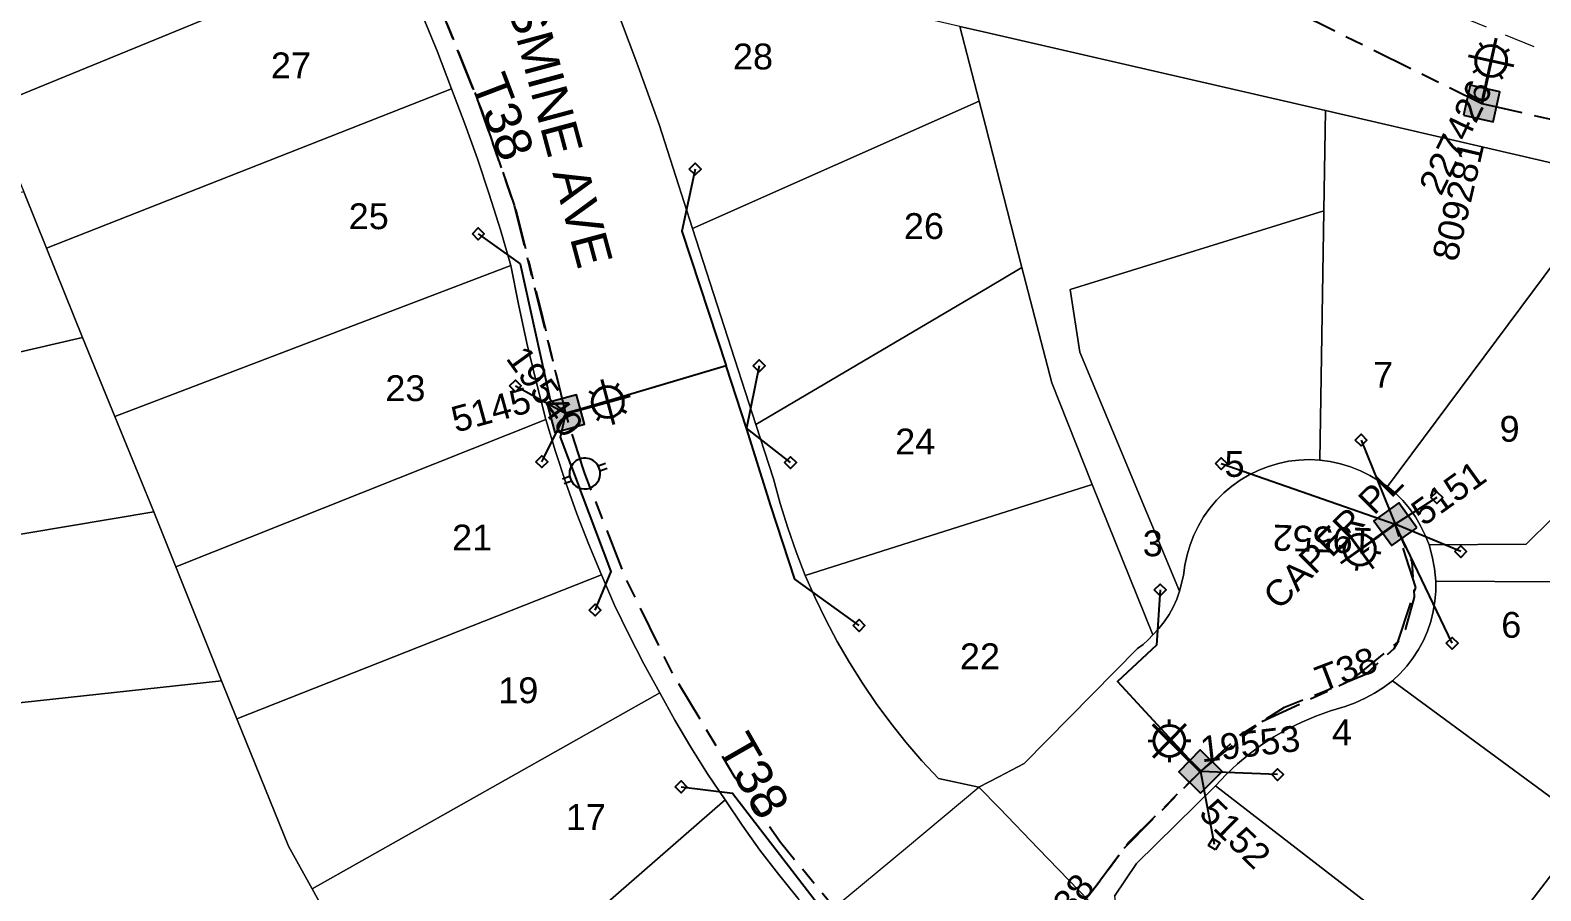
# Model space of a CAD drawing. Header units: metres. Extents: x 301341 to 310479, y 6262403 to 6265281.
# Drawn here: x 303161.2 to 303307.4, y 6264633.7 to 6264717 of the extents above; entities that cross this region are included whole.
import ezdxf
from ezdxf.enums import TextEntityAlignment as Align

# ---------------------------------------------------------------- set-up
doc = ezdxf.new("R2010")
doc.units = ezdxf.units.M
doc.linetypes.add('Cable Exist UG', pattern=[8.2, 4, -1.2, 1.8, -1.2])
doc.linetypes.add('Dash', pattern=[5, 3, -2])
doc.layers.get('0').update_dxf_attribs({"color": 6})
for name, color, linetype in [('_User Miscellaneous11', 7, 'Continuous'), ('_User Miscellaneous8', 7, 'Continuous'), ('_User Miscellaneous9', 7, 'Continuous'), ('_User_SL_Exist', 7, 'Continuous'), ('Equip_LV_EXT', 7, 'Continuous'), ('Equip_SP_SL_EXT', 7, 'Continuous'), ('Mains_LV_EXT', 7, 'Continuous'), ('Mains_SL_EXT', 7, 'Continuous'), ('Services_SP_EXT', 7, 'Continuous'), ('SupportsUG_SP_LV_SL_EXT', 7, 'Continuous')]:
    doc.layers.add(name, color=color, linetype=linetype)
for name, color, linetype, lineweight in [('Cadastre Easements_SP_EXT', 9, 'Continuous', 5), ('Cadastre Land Parcels_SP_EXT', 9, 'Continuous', 5), ('Cadastre Road Names_SP_HV_LV_SL_EXT', 9, 'Continuous', 5), ('Cadastre Roads_SP_EXT', 9, 'Continuous', 5)]:
    doc.layers.add(name, color=color, linetype=linetype, lineweight=lineweight)
doc.styles.add('COLUMN_LABEL', font='arial.ttf')
doc.styles.add('iecARIAL', font='arial.ttf', dxfattribs={"height": 2})
doc.styles.add('POLE_LABEL', font='arial.ttf')
doc.styles.get("Standard").update_dxf_attribs({"font": 'arial.ttf'})

# ---------------------------------------------------------------- blocks, each defined once
blk = doc.blocks.new('COLUMN_EXT')
blk.add_hatch(color=256).paths.add_polyline_path([(-1.49, 1.48), (-1.49, -1.49), (1.48, -1.49), (1.48, 1.48)])
blk.add_lwpolyline([(-1.49, -1.49), (1.48, -1.49), (1.48, 1.48), (-1.49, 1.48)], close=True)
for tag, height, style, flags, p in [('ASSET_NUM', 2.5, 'COLUMN_LABEL', 8, (2, 2)), ('STRUCTURE_PLANT_NUMBER', 0.2, 'POLE_LABEL', 9, (1.81, 0.03)), ('STREET_CODE', 0.2, 'COLUMN_LABEL', 9, (1.81, -0.2))]:
    blk.add_attdef(tag, text='', height=height, dxfattribs=dict(style=style, flags=flags)).set_placement(p, align=Align.MIDDLE_LEFT)
at = {"flags": 9}
for tag, p in [('COLUMN_TYPE', (1.81, -0.4)), ('OWNED_BY', (1.81, -0.6)), ('STATE', (1.81, -0.8)), ('USAGE', (1.81, -1)), ('LEGEND', (1.81, -1.2)), ('LOCATION', (1.81, -1.4)), ('STREETNAME', (1.81, -1.6)), ('SUBURB', (1.81, -1.8)), ('NOTES', (1.81, -2))]:
    blk.add_attdef(tag, text='', height=0.2, dxfattribs=at).set_placement(p, align=Align.MIDDLE_LEFT)
at = {"flags": 1}
blk.add_attdef('Z', (1.81, -2.35), '', height=0.2, dxfattribs=at)
blk = doc.blocks.new('SL_LANTERN_EXT')
at = {"lineweight": 40}
for p, q in [((0, 1.97), (0, 6.47)), ((-1.46, 5.68), (-1.06, 5.28)), ((1.46, 5.68), (1.06, 5.28)), ((-2.25, 4.22), (2.25, 4.22)), ((-1.46, 2.76), (-1.06, 3.16)), ((1.46, 2.76), (1.06, 3.16)), ((0, 0), (0, 2.72))]:
    blk.add_line(p, q, dxfattribs=at)
blk.add_circle((0, 4.22), 1.5, dxfattribs=at)
at = {"style": 'iecARIAL', "flags": 8}
blk.add_attdef('ASSET_NUM', (1.5, 1.5), '', height=2.5, dxfattribs=at)
for tag, p, height, flags in [('OPERATING_VOLTAGE', (0.98, -1.65), 0.2, 9), ('CONSTRUCTED_VOLTAGE', (0.98, -0.65), 0.2, 9), ('CONTROL_TYPE', (0.98, -0.85), 0.2, 9), ('LANTERN_PURPOSE', (0.98, -1.05), 0.2, 9), ('LANTERN_TYPE', (0.98, -1.25), 0.2, 9), ('NO_PHASES', (0.98, -1.45), 0.2, 9), ('LNUMBER', (2.18, -3.25), 2.5, 8), ('ORIENTATION', (0.98, -1.85), 0.2, 9), ('OWNED_BY', (0.98, -2.05), 0.2, 9), ('STATE', (0.98, -2.25), 0.2, 9), ('USAGE', (0.98, -2.45), 0.2, 9), ('CEXIST', (0.98, -2.65), 0.2, 9), ('CNEW', (0.98, -2.85), 0.2, 9), ('CNUMBER', (0.98, -3.05), 0.2, 9), ('CREMOVE', (0.98, -3.25), 0.2, 9), ('CREPLACE', (0.98, -3.45), 0.2, 9), ('LKINGHEIGHT', (0.98, -3.65), 0.2, 9), ('LBRACKET', (0.98, -3.85), 0.2, 9), ('LBRACKETVOCAB', (0.98, -4.05), 0.2, 9), ('LCATEGORY', (0.98, -4.25), 0.2, 9), ('LCHARGE1', (0.98, -4.45), 0.2, 9), ('LCHARGE1PERCENT', (0.98, -4.65), 0.2, 9), ('LCHARGE2', (0.98, -4.85), 0.2, 9), ('LCHARGE2PERCENT', (0.98, -5.05), 0.2, 9), ('LCHARGE3', (0.98, -5.25), 0.2, 9), ('LCHARGE3PERCENT', (0.98, -5.45), 0.2, 9), ('LEXIST', (0.98, -5.65), 0.2, 9), ('LLAMP', (0.98, -5.85), 0.2, 9), ('LLAMPVOCAB', (0.98, -6.05), 0.2, 9), ('LMAST', (0.98, -6.25), 0.2, 9), ('LMASTVOCAB', (0.98, -6.45), 0.2, 9), ('LNEW', (0.98, -6.65), 0.2, 9), ('LANTNUMBER', (0.98, -6.85), 0.2, 9), ('LOUTREACH', (0.98, -7.25), 0.2, 9), ('LOUTREACHVOCAB', (0.98, -7.45), 0.2, 9), ('LRATECODE', (0.98, -7.65), 0.2, 9), ('LREMOVE', (0.98, -7.85), 0.2, 9), ('LREPLACE', (0.98, -8.05), 0.2, 9), ('LTYPE', (0.98, -8.25), 0.2, 9), ('LTYPEVOCAB', (0.98, -8.45), 0.2, 9), ('LEGEND', (0.98, -8.65), 0.2, 9), ('LOCATION', (0.98, -8.85), 0.2, 9), ('STREETNAME', (0.98, -9.25), 0.2, 9), ('SUBURB', (0.98, -9.45), 0.2, 1), ('NOTES', (0.98, -9.05), 0.2, 9)]:
    blk.add_attdef(tag, p, '', height=height, dxfattribs=dict(flags=flags))
blk = doc.blocks.new('CCP_EXT')
at = {"flags": 9}
for tag, p in [('LEGEND', (0, -1.4)), ('STATE', (0, -1.8)), ('LIFE_SUPPORT', (0, -1.6)), ('NOTES', (0, -2))]:
    blk.add_attdef(tag, text='', height=0.2, dxfattribs=at).set_placement(p, align=Align.MIDDLE_LEFT)
blk.add_wipeout([(0, 0.57), (0.57, 0), (0, -0.57), (-0.57, 0)])
blk.add_lwpolyline([(-0.57, 0), (0, 0.57), (0.57, 0), (0, -0.57), (-0.57, 0)])
at = {"flags": 1}
blk.add_attdef('Z', (0, 0), '', height=0.2, dxfattribs=at)
at = {"flags": 9}
for tag, p in [('CCP_TYPE', (0, 0)), ('CONSTRUCTED_VOLTAGE', (0, -0.2)), ('OPERATING_VOLTAGE', (0, -0.6)), ('ORIENTATION', (0, -0.8)), ('OWNED_BY', (0, -1)), ('NO_PHASES', (0, -0.4)), ('USAGE', (0, -1.2))]:
    blk.add_attdef(tag, text='', height=0.2, dxfattribs=at).set_placement(p, align=Align.MIDDLE_LEFT)
blk = doc.blocks.new('LV_UG_LINKS_OPEN_EXT')
for p, q in [((-0.25, 1.47), (-0.25, 2.22)), ((0.25, 1.47), (0.25, 2.22)), ((-0.25, -1.47), (-0.25, -2.22)), ((0.25, -1.47), (0.25, -2.22))]:
    blk.add_line(p, q)
at = {"flags": 9}
for tag, p in [('ACTUAL_STATUS', (0, 0)), ('CONSTRUCTED_VOLTAGE', (0, -0.2)), ('OPERATING_VOLTAGE', (0, -0.6)), ('ORIENTATION', (0, -0.8)), ('STATE', (0, -1)), ('SWITCH_TYPE', (0, -1.2)), ('NO_PHASES', (0, -0.4)), ('USAGE', (0, -1.4)), ('NOTES', (0, -1.6))]:
    blk.add_attdef(tag, text='', height=0.2, dxfattribs=at).set_placement(p, align=Align.MIDDLE_LEFT)
at = {"flags": 1}
blk.add_attdef('Z', (0, 0), '', height=0.2, dxfattribs=at)
blk.add_wipeout([(-0.25, 1.47), (-0.43, 1.43), (-0.61, 1.36), (-0.77, 1.28), (-0.93, 1.17), (-1.07, 1.05), (-1.19, 0.9), (-1.29, 0.75), (-1.38, 0.58), (-1.44, 0.4), (-1.48, 0.22), (-1.49, 0.03), (-1.49, -0.16), (-1.45, -0.34), (-1.4, -0.52), (-1.32, -0.69), (-1.23, -0.85), (-1.11, -1), (-0.98, -1.13), (-0.83, -1.24), (-0.66, -1.34), (-0.49, -1.41), (-0.31, -1.46), (-0.13, -1.49), (0.06, -1.49), (0.25, -1.47), (0.43, -1.43), (0.61, -1.36), (0.77, -1.28), (0.93, -1.17), (1.07, -1.05), (1.19, -0.9), (1.29, -0.75), (1.38, -0.58), (1.44, -0.4), (1.48, -0.22), (1.49, -0.03), (1.49, 0.16), (1.45, 0.34), (1.4, 0.52), (1.32, 0.69), (1.23, 0.85), (1.11, 1), (0.98, 1.13), (0.83, 1.24), (0.66, 1.34), (0.49, 1.41), (0.31, 1.46), (0.13, 1.49), (-0.06, 1.49)])
blk.add_lwpolyline([(0, -1.49, 1), (0, 1.49, 1)], format="xyb", close=True)

msp = doc.modelspace()

# ---------------------------------------------------------------- linework, layer by layer
at = {"layer": 'Cadastre Land Parcels_SP_EXT', "linetype": 'Continuous'}
for points in [[(303196.03, 6264725.41), (303192.9, 6264731.66), (303189.69, 6264737.88), (303151.77, 6264722.78), (303154.7, 6264715.64), (303157.23, 6264709.49), (303196.03, 6264725.41)], [(303202.01, 6264711.32), (303200.64, 6264714.88), (303199.18, 6264718.42), (303197.65, 6264721.93), (303196.03, 6264725.41), (303157.23, 6264709.49), (303160.58, 6264701.34), (303162.8, 6264695.89), (303202.01, 6264711.32)], [(303251.21, 6264717.35), (303215.36, 6264725.63), (303217.7, 6264719.74), (303219.95, 6264713.82), (303222.11, 6264707.86), (303225.32, 6264697.81), (303253.07, 6264710.11), (303251.21, 6264717.35)], [(303253.49, 6264716.83), (303251.21, 6264717.35), (303253.07, 6264710.11), (303253.68, 6264707.76), (303257.22, 6264694.03), (303260.13, 6264682.87), (303264.03, 6264673.03), (303269.89, 6264658.46), (303270.46, 6264659.08), (303270.99, 6264659.73), (303271.46, 6264660.43), (303271.87, 6264661.16), (303272.22, 6264661.93), (303272.48, 6264662.71), (303262.81, 6264685.82), (303261.89, 6264691.9), (303286.45, 6264699.52), (303286.61, 6264709.21), (303253.49, 6264716.83)], [(303207.73, 6264694.21), (303206.73, 6264697.68), (303205.65, 6264701.12), (303204.5, 6264704.54), (303203.29, 6264707.93), (303202.01, 6264711.32), (303162.8, 6264695.89), (303166.28, 6264687.26), (303169.4, 6264679.6), (303207.73, 6264694.21)], [(303254, 6264692.13), (303257.22, 6264694.03), (303253.68, 6264707.76), (303253.07, 6264710.11), (303225.32, 6264697.81), (303231.46, 6264678.83), (303254, 6264692.13)], [(303314.83, 6264702.66), (303286.61, 6264709.21), (303286.45, 6264699.52), (303286.06, 6264675.39), (303287.06, 6264675.24), (303288.06, 6264675.01), (303289.03, 6264674.72), (303289.98, 6264674.35), (303290.89, 6264673.9), (303291.77, 6264673.39), (303292.6, 6264672.82), (303314.83, 6264702.66)], [(303334.07, 6264694.91), (303327.7, 6264699.7), (303314.83, 6264702.66), (303292.6, 6264672.82), (303293.37, 6264672.17), (303294.08, 6264671.46), (303294.73, 6264670.7), (303295.31, 6264669.88), (303295.82, 6264669.02), (303296.26, 6264668.12), (303296.63, 6264667.18), (303306.05, 6264667.24), (303334.07, 6264694.91)], [(303162.8, 6264695.89), (303160.58, 6264701.34), (303123.23, 6264692.68), (303125.86, 6264681.82), (303126.4, 6264680), (303126.84, 6264678.12), (303166.28, 6264687.26), (303162.8, 6264695.89)], [(303286.06, 6264675.39), (303286.45, 6264699.52), (303261.89, 6264691.9), (303262.81, 6264685.82), (303272.48, 6264662.71), (303272.87, 6264664.23), (303272.99, 6264665.23), (303273.2, 6264666.22), (303273.49, 6264667.19), (303273.85, 6264668.13), (303274.3, 6264669.03), (303274.81, 6264669.9), (303275.4, 6264670.73), (303276.05, 6264671.5), (303276.77, 6264672.21), (303277.54, 6264672.86), (303278.36, 6264673.45), (303279.23, 6264673.96), (303280.14, 6264674.41), (303281.08, 6264674.77), (303282.05, 6264675.06), (303283.04, 6264675.27), (303284.04, 6264675.39), (303285.05, 6264675.43), (303286.06, 6264675.39)], [(303332.92, 6264667.31), (303346.78, 6264685.28), (303334.07, 6264694.91), (303306.05, 6264667.24), (303296.63, 6264667.18), (303296.93, 6264666.04), (303297.16, 6264664.88), (303297.29, 6264663.68), (303308.69, 6264663.59), (303316.83, 6264667.14), (303332.92, 6264667.31)], [(303211.14, 6264679.31), (303210.18, 6264682.99), (303209.29, 6264686.71), (303208.48, 6264690.46), (303207.73, 6264694.21), (303169.4, 6264679.6), (303173.18, 6264670.39), (303175.31, 6264665.04), (303211.14, 6264679.31)], [(303254.45, 6264670), (303264.03, 6264673.03), (303260.13, 6264682.87), (303257.22, 6264694.03), (303254, 6264692.13), (303231.46, 6264678.83), (303233.18, 6264673.56), (303233.82, 6264671.18), (303234.55, 6264668.83), (303235.36, 6264666.51), (303236.24, 6264664.23), (303254.45, 6264670)], [(303173.18, 6264670.39), (303169.4, 6264679.6), (303166.28, 6264687.26), (303126.84, 6264678.12), (303127.24, 6264675.97), (303127.56, 6264673.78), (303127.79, 6264671.58), (303127.94, 6264669.38), (303127.99, 6264667.17), (303127.95, 6264664.96), (303127.81, 6264662.77), (303173.18, 6264670.39)], [(303216.53, 6264664.28), (303215.29, 6264667.22), (303214.14, 6264670.19), (303213.06, 6264673.19), (303212.06, 6264676.22), (303211.14, 6264679.31), (303175.31, 6264665.04), (303179.73, 6264654.02), (303181.2, 6264650.33), (303216.53, 6264664.28)], [(303269.89, 6264658.46), (303264.03, 6264673.03), (303254.45, 6264670), (303236.24, 6264664.23), (303237.21, 6264662.05), (303238.23, 6264659.92), (303239.34, 6264657.83), (303240.52, 6264655.79), (303241.78, 6264653.79), (303243.11, 6264651.83), (303244.52, 6264649.93), (303245.99, 6264648.09), (303247.53, 6264646.29), (303249.14, 6264644.56), (303253.06, 6264643.74), (303254.97, 6264644.74), (303257.42, 6264646.02), (303268.4, 6264657.14), (303268.94, 6264657.53), (303269.43, 6264657.98), (303269.89, 6264658.46)], [(303152.99, 6264651.11), (303179.73, 6264654.02), (303175.31, 6264665.04), (303173.18, 6264670.39), (303127.81, 6264662.77), (303127.63, 6264660.84), (303127.36, 6264658.93), (303127.01, 6264657.04), (303126.58, 6264655.16), (303126.08, 6264653.3), (303125.5, 6264651.47), (303124.84, 6264649.66), (303124.09, 6264647.87), (303152.99, 6264651.11)], [(303332.92, 6264667.31), (303316.83, 6264667.14), (303308.69, 6264663.59), (303297.29, 6264663.68), (303297.28, 6264662.71), (303297.2, 6264661.72), (303297.04, 6264660.74), (303296.8, 6264659.78), (303296.48, 6264658.84), (303296.08, 6264657.93), (303295.61, 6264657.05), (303295.07, 6264656.22), (303294.47, 6264655.43), (303293.8, 6264654.69), (303293.08, 6264654.03), (303312.12, 6264640.02), (303314.37, 6264642.98), (303330.1, 6264663.57), (303332.92, 6264667.31)], [(303222.15, 6264652.87), (303220.61, 6264655.66), (303219.16, 6264658.49), (303217.79, 6264661.36), (303216.53, 6264664.28), (303181.2, 6264650.33), (303186.23, 6264638.03), (303188.51, 6264633.88), (303222.15, 6264652.87)], [(303181.2, 6264650.33), (303179.73, 6264654.02), (303152.99, 6264651.11), (303161.09, 6264629.93), (303144.2, 6264607.77), (303147.84, 6264605.03), (303164.99, 6264627.2), (303181.36, 6264615.22), (303191.52, 6264628.43), (303188.51, 6264633.88), (303186.23, 6264638.03), (303181.2, 6264650.33)], [(303312.12, 6264640.02), (303293.08, 6264654.03), (303292.23, 6264653.39), (303291.36, 6264652.83), (303290.44, 6264652.33), (303289.49, 6264651.9), (303288.52, 6264651.53), (303287.09, 6264651.11), (303285.68, 6264650.61), (303284.31, 6264650.03), (303282.97, 6264649.37), (303281.67, 6264648.64), (303280.42, 6264647.82), (303279.22, 6264646.94), (303278.08, 6264645.98), (303276.99, 6264644.96), (303275.95, 6264643.87), (303300.51, 6264624.9), (303312.12, 6264640.02)], [(303228.48, 6264642.51), (303226.78, 6264645.03), (303225.17, 6264647.61), (303223.62, 6264650.22), (303222.15, 6264652.87), (303188.51, 6264633.88), (303191.52, 6264628.43), (303198.25, 6264616.16), (303228.48, 6264642.51)], [(303300.51, 6264624.9), (303275.95, 6264643.87), (303268.31, 6264636.33), (303266.17, 6264633.19), (303266.64, 6264629.69), (303268.7, 6264626.53), (303289.41, 6264610.34), (303300.51, 6264624.9)], [(303237.44, 6264630.73), (303235.53, 6264633), (303233.66, 6264635.3), (303231.86, 6264637.65), (303230.12, 6264640.05), (303228.48, 6264642.51), (303198.25, 6264616.16), (303199.28, 6264614.29), (303201.16, 6264610.82), (303210.5, 6264603.8), (303213.12, 6264601.82), (303237.44, 6264630.73)], [(303337.36, 6264613.66), (303314.37, 6264642.98), (303312.12, 6264640.02), (303300.51, 6264624.9), (303327.63, 6264604.36), (303332.76, 6264608.77), (303333.8, 6264609.64), (303334.78, 6264610.56), (303335.7, 6264611.54), (303336.57, 6264612.58), (303337.36, 6264613.66)]]:
    msp.add_lwpolyline(points, close=True, dxfattribs=at)
msp.add_lwpolyline([(303251.21, 6264717.35), (303253.49, 6264716.83), (303286.61, 6264709.21), (303314.83, 6264702.66), (303327.7, 6264699.7), (303334.07, 6264694.91), (303346.78, 6264685.28), (303361.25, 6264674.35), (303371.86, 6264666.35), (303375.41, 6264663.92), (303387.6, 6264654.86)], dxfattribs=at)
at = {"layer": 'Mains_SL_EXT', "linetype": 'Cable Exist UG'}
for points in [[(303254.52, 6264733.22), (303301.73, 6264709.89)], [(303301.73, 6264709.89), (303329.86, 6264703.5), (303371.49, 6264671.75)]]:
    msp.add_lwpolyline(points, dxfattribs=at)

# ---------------------------------------------------------------- block references
at = {"layer": 'Equip_SP_SL_EXT'}
ref = msp.add_blockref('SL_LANTERN_EXT', (303301.73, 6264709.89), dxfattribs=dict(at, rotation=347.4581262717923))
ref.add_attrib('ASSET_NUM', '227426', dxfattribs={"layer": '_User Miscellaneous9', "height": 2.5, "rotation": 64.3365, "style": 'iecARIAL'}).set_placement((303303.52, 6264711.03), align=Align.BOTTOM_RIGHT)
ref = msp.add_blockref('SL_LANTERN_EXT', (303213.06, 6264679.88), dxfattribs=dict(at, rotation=285.3416621729736))
ref.add_attrib('ASSET_NUM', '19540', dxfattribs={"layer": '_User Miscellaneous9', "height": 2.5, "rotation": 305.9426, "style": 'iecARIAL'}).set_placement((303214.91, 6264678.83), align=Align.TOP_RIGHT)
ref = msp.add_blockref('SL_LANTERN_EXT', (303293.36, 6264669.18), dxfattribs=dict(at, rotation=125.6447100626568))
ref.add_attrib('ASSET_NUM', '19552', dxfattribs={"layer": '_User Miscellaneous9', "height": 2.5, "rotation": 177.8717, "style": 'iecARIAL'}).set_placement((303291.27, 6264669.53), align=Align.BOTTOM_LEFT)
ref = msp.add_blockref('SL_LANTERN_EXT', (303274.5, 6264645.25), dxfattribs=dict(at, rotation=45.41327143947083))
ref.add_attrib('ASSET_NUM', '19553', dxfattribs={"layer": '_User Miscellaneous9', "height": 2.5, "rotation": 6.6132, "style": 'iecARIAL'}).set_placement((303274.48, 6264647.38), align=Align.MIDDLE_LEFT)
at = {"layer": 'SupportsUG_SP_LV_SL_EXT'}
ref = msp.add_blockref('COLUMN_EXT', (303301.73, 6264709.89), dxfattribs=dict(at, rotation=347.4581262736157))
ref.add_attrib('ASSET_NUM', '809281', dxfattribs={"layer": '0', "height": 2.5, "rotation": 76.8783, "style": 'COLUMN_LABEL'}).set_placement((303300.77, 6264706.12), align=Align.MIDDLE_RIGHT)
ref = msp.add_blockref('COLUMN_EXT', (303213.06, 6264679.88), dxfattribs=dict(at, rotation=285.341662151432))
ref.add_attrib('ASSET_NUM', '5145', dxfattribs={"layer": '0', "height": 2.5, "rotation": 15.3779, "style": 'COLUMN_LABEL'}).set_placement((303210.09, 6264679.36), align=Align.BOTTOM_RIGHT)
ref = msp.add_blockref('COLUMN_EXT', (303293.36, 6264669.18), dxfattribs=dict(at, rotation=125.6447100799111))
ref.add_attrib('ASSET_NUM', '5151', dxfattribs={"layer": '0', "height": 2.5, "rotation": 35.7533, "style": 'COLUMN_LABEL'}).set_placement((303295.36, 6264669.93), align=Align.MIDDLE_LEFT)
ref = msp.add_blockref('COLUMN_EXT', (303274.5, 6264645.25), dxfattribs=dict(at, rotation=45.41327146184141))
ref.add_attrib('ASSET_NUM', '5152', dxfattribs={"layer": '0', "height": 2.5, "rotation": 315.3766, "style": 'COLUMN_LABEL'}).set_placement((303275.99, 6264642.85), align=Align.TOP_LEFT)

# ---------------------------------------------------------------- texts
at = {"layer": '_User Miscellaneous8'}
for height, rotation, p in [(3.5, 290.7962, (303203.85, 6264711.93)), (2.5, 20.9174, (303286.24, 6264652.91)), (3.5, 299.7656, (303227.66, 6264647.65)), (2.5, 50.09, (303260.55, 6264629.4))]:
    msp.add_text('T38', height=height, rotation=rotation, dxfattribs=at).set_placement(p)
at = {"layer": 'Cadastre Land Parcels_SP_EXT'}
for s, p in [('28', (303229.24, 6264713.19)), ('27', (303184.51, 6264712.33)), ('25', (303192.04, 6264697.73)), ('26', (303245.79, 6264696.78)), ('7', (303291.21, 6264682.38)), ('23', (303195.59, 6264681.09)), ('9', (303303.46, 6264677.16)), ('24', (303244.95, 6264675.93)), ('5', (303276.83, 6264673.76)), ('21', (303202.05, 6264666.64)), ('3', (303268.91, 6264666.08)), ('6', (303303.62, 6264658.19)), ('22', (303251.21, 6264655.15)), ('19', (303206.52, 6264651.86)), ('4', (303287.23, 6264647.79)), ('17', (303213.06, 6264639.59))]:
    msp.add_text(s, height=2.5, dxfattribs=at).set_placement(p)
at = {"layer": 'Cadastre Road Names_SP_HV_LV_SL_EXT'}
msp.add_text('JASMINE AVE', height=3.5, rotation=285.0148, dxfattribs=at).set_placement((303205.91, 6264724.96))
at = {"layer": 'Cadastre Roads_SP_EXT'}
msp.add_text('CAPER PL', height=2.5, rotation=44.971, dxfattribs=at).set_placement((303282.11, 6264660.77))

# ---------------------------------------------------------------- next in the draw order: block references
at = {"layer": 'Services_SP_EXT'}
for p in [(303225.59, 6264703.55), (303204.59, 6264697.28), (303231.78, 6264684.51), (303208.18, 6264682.56), (303290.05, 6264677.32), (303210.74, 6264675.23), (303234.81, 6264675.14), (303276.52, 6264675.04), (303297.39, 6264671.75), (303299.7, 6264666.53), (303270.6, 6264662.82), (303215.89, 6264660.87), (303241.45, 6264659.38), (303298.87, 6264657.66), (303281.97, 6264644.95), (303224.22, 6264643.77)]:
    msp.add_blockref('CCP_EXT', p, dxfattribs=at)
at = {"layer": 'Services_SP_EXT', "rotation": 102.9380563514473}
msp.add_blockref('CCP_EXT', (303275.83, 6264638.21), dxfattribs=at)

# ---------------------------------------------------------------- next in the draw order: linework, layer by layer
at = {"layer": '_User Miscellaneous11', "linetype": 'Cable Exist UG'}
msp.add_lwpolyline([(303212.95, 6264755.78), (303254.52, 6264733.22), (303301.73, 6264709.89), (303329.86, 6264703.5), (303371.49, 6264671.75), (303395.81, 6264652.29)], dxfattribs=at)
at = {"layer": '_User_SL_Exist', "linetype": 'Cable Exist UG'}
for points in [[(303191.47, 6264738.81), (303199.55, 6264722.53), (303204.24, 6264710.97), (303208.07, 6264700.04), (303213.06, 6264679.88)], [(303274.5, 6264645.25), (303280.45, 6264650.09), (303289.19, 6264654.14), (303293.62, 6264657.77), (303295.35, 6264663.05), (303293.36, 6264669.18)]]:
    msp.add_lwpolyline(points, dxfattribs=at)
at = {"layer": 'Cadastre Easements_SP_EXT', "linetype": 'Dash'}
msp.add_lwpolyline([(303391.27, 6264690.39), (303254.18, 6264745.69), (303254.12, 6264745.72), (303254.09, 6264745.73), (303252.86, 6264747.3), (303229.66, 6264776.17), (303227.88, 6264778.39), (303188.4, 6264827.54), (303064.33, 6264980.69), (303017.04, 6265038.37), (302990.78, 6265062.36), (302989, 6265057.34), (302989, 6265057.34), (303013.78, 6265035.32), (303011.2, 6265031.27), (303061.11, 6264970.33), (303061.14, 6264970.29), (303220.82, 6264773.32), (303222.72, 6264771.02), (303248.49, 6264739.15), (303253.07, 6264737.29), (303393.97, 6264679.92)], dxfattribs=at)
at = {"layer": 'Cadastre Roads_SP_EXT', "linetype": 'Continuous'}
for points in [[(303237.44, 6264630.73), (303246.13, 6264637.97), (303253.06, 6264643.74), (303249.14, 6264644.56), (303247.53, 6264646.29), (303245.99, 6264648.09), (303244.52, 6264649.93), (303243.11, 6264651.83), (303241.78, 6264653.79), (303240.52, 6264655.79), (303239.34, 6264657.83), (303238.23, 6264659.92), (303237.21, 6264662.05), (303236.24, 6264664.23), (303235.36, 6264666.51), (303234.55, 6264668.83), (303233.82, 6264671.18), (303233.18, 6264673.56), (303231.46, 6264678.83), (303225.32, 6264697.81), (303222.11, 6264707.86), (303219.95, 6264713.82), (303217.7, 6264719.74)], [(303199.18, 6264718.42), (303200.64, 6264714.88), (303202.01, 6264711.32), (303203.29, 6264707.93), (303204.5, 6264704.54), (303205.65, 6264701.12), (303206.73, 6264697.68), (303207.73, 6264694.21), (303208.48, 6264690.46), (303209.29, 6264686.71), (303210.18, 6264682.99), (303211.14, 6264679.31), (303212.06, 6264676.22), (303213.06, 6264673.19), (303214.14, 6264670.19), (303215.29, 6264667.22), (303216.53, 6264664.28), (303217.79, 6264661.36), (303219.16, 6264658.49), (303220.61, 6264655.66), (303222.15, 6264652.87), (303223.62, 6264650.22), (303225.17, 6264647.61), (303226.78, 6264645.03), (303228.48, 6264642.51), (303230.12, 6264640.05), (303231.86, 6264637.65), (303233.66, 6264635.3), (303235.53, 6264633)], [(303266.17, 6264633.19), (303268.31, 6264636.33), (303275.95, 6264643.87), (303276.99, 6264644.96), (303278.08, 6264645.98), (303279.22, 6264646.94), (303280.42, 6264647.82), (303281.67, 6264648.64), (303282.97, 6264649.37), (303284.31, 6264650.03), (303285.68, 6264650.61), (303287.09, 6264651.11), (303288.52, 6264651.53), (303289.49, 6264651.9), (303290.44, 6264652.33), (303291.36, 6264652.83), (303292.23, 6264653.39), (303293.08, 6264654.03), (303293.8, 6264654.69), (303294.47, 6264655.43), (303295.07, 6264656.22), (303295.61, 6264657.05), (303296.08, 6264657.93), (303296.48, 6264658.84), (303296.8, 6264659.78), (303297.04, 6264660.74), (303297.2, 6264661.72), (303297.28, 6264662.71), (303297.29, 6264663.68), (303297.16, 6264664.88), (303296.93, 6264666.04), (303296.63, 6264667.18), (303296.26, 6264668.12), (303295.82, 6264669.02), (303295.31, 6264669.88), (303294.73, 6264670.7), (303294.08, 6264671.46), (303293.37, 6264672.17), (303292.6, 6264672.82), (303291.77, 6264673.39), (303290.89, 6264673.9), (303289.98, 6264674.35), (303289.03, 6264674.72), (303288.06, 6264675.01), (303287.06, 6264675.24), (303286.06, 6264675.39), (303286.06, 6264675.39), (303285.05, 6264675.43), (303284.04, 6264675.39), (303283.04, 6264675.27), (303282.05, 6264675.06), (303281.08, 6264674.77), (303280.14, 6264674.41), (303279.23, 6264673.96), (303278.36, 6264673.45), (303277.54, 6264672.86), (303276.77, 6264672.21), (303276.05, 6264671.5), (303275.4, 6264670.73), (303274.81, 6264669.9), (303274.3, 6264669.03), (303273.85, 6264668.13), (303273.49, 6264667.19), (303273.2, 6264666.22), (303272.99, 6264665.23), (303272.87, 6264664.23), (303272.48, 6264662.71), (303272.22, 6264661.93), (303271.87, 6264661.16), (303271.46, 6264660.43), (303270.99, 6264659.73), (303270.46, 6264659.08), (303269.89, 6264658.46), (303269.43, 6264657.98), (303268.94, 6264657.53), (303268.4, 6264657.14), (303257.42, 6264646.02), (303254.97, 6264644.74), (303253.06, 6264643.74), (303255.04, 6264641.69), (303258.83, 6264637.76), (303266.64, 6264629.69)]]:
    msp.add_lwpolyline(points, dxfattribs=at)
at = {"layer": 'Mains_LV_EXT', "linetype": 'Cable Exist UG', "flags": 128}
for points in [[(303213.06, 6264679.88), (303210.57, 6264690.26), (303208.24, 6264699.56), (303205, 6264709.08), (303199.69, 6264722.26), (303191.47, 6264738.81)], [(303274.5, 6264645.25), (303278.3, 6264648.75), (303282.65, 6264651.46), (303286.68, 6264653.08), (303290.57, 6264654.71), (303293.25, 6264657.14), (303294.4, 6264659.09), (303295.23, 6264662.13), (303294.99, 6264665.56), (303293.36, 6264669.18)], [(303252.07, 6264618.85), (303264.54, 6264634.36), (303267.49, 6264638.34), (303274.5, 6264645.25)]]:
    msp.add_lwpolyline(points, dxfattribs=at)
at = {"layer": 'Mains_SL_EXT', "linetype": 'Cable Exist UG'}
msp.add_lwpolyline([(303252.07, 6264618.85), (303261.73, 6264630.87), (303264.18, 6264633.91), (303267.11, 6264637.84), (303274.5, 6264645.25)], dxfattribs=at)
at = {"layer": 'Services_SP_EXT'}
for points in [[(303225.59, 6264703.55), (303224.3, 6264697.54), (303228.6, 6264684.52), (303213.06, 6264679.88)], [(303204.59, 6264697.28), (303208.64, 6264694.39), (303211.56, 6264681.23), (303213.06, 6264679.88)], [(303231.78, 6264684.51), (303230.55, 6264678.47), (303228.6, 6264684.52), (303213.06, 6264679.88)], [(303208.18, 6264682.56), (303213.06, 6264679.88)], [(303290.05, 6264677.32), (303293.36, 6264669.18)], [(303276.52, 6264675.04), (303293.36, 6264669.18)], [(303297.39, 6264671.75), (303293.36, 6264669.18)], [(303298.87, 6264657.66), (303293.36, 6264669.18)], [(303299.7, 6264666.53), (303293.36, 6264669.18)], [(303270.6, 6264662.82), (303270.26, 6264657.48), (303266.47, 6264653.95), (303274.5, 6264645.25)], [(303281.97, 6264644.95), (303274.5, 6264645.25)], [(303274.5, 6264645.25), (303275.83, 6264638.21)], [(303224.22, 6264643.77), (303229.21, 6264643.14), (303238.29, 6264631.34), (303250.35, 6264619.07), (303252.07, 6264618.85)]]:
    msp.add_lwpolyline(points, dxfattribs=at)

# ---------------------------------------------------------------- next in the draw order: block references
at = {"layer": 'Equip_LV_EXT', "rotation": 110.1044576536914}
msp.add_blockref('LV_UG_LINKS_OPEN_EXT', (303214.9, 6264674.08), dxfattribs=at)

# ---------------------------------------------------------------- next in the draw order: linework, layer by layer
at = {"layer": 'Mains_LV_EXT', "linetype": 'Cable Exist UG', "flags": 128}
for points in [[(303214.9, 6264674.08), (303213.06, 6264679.88)], [(303252.07, 6264618.85), (303245.48, 6264624.99), (303239.52, 6264631.46), (303233.84, 6264638.39), (303229.46, 6264644.64), (303223.25, 6264655.01), (303218.83, 6264664.02), (303214.9, 6264674.08)]]:
    msp.add_lwpolyline(points, dxfattribs=at)
at = {"layer": 'Services_SP_EXT'}
for points in [[(303234.81, 6264675.14), (303230.55, 6264678.47), (303228.6, 6264684.52), (303213.06, 6264679.88)], [(303241.45, 6264659.38), (303235.24, 6264663.86), (303232.91, 6264670.97), (303230.55, 6264678.47), (303228.6, 6264684.52), (303213.06, 6264679.88)], [(303210.74, 6264675.23), (303213.06, 6264679.88)], [(303215.89, 6264660.87), (303217.44, 6264664.6), (303212.55, 6264677.6), (303213.06, 6264679.88)]]:
    msp.add_lwpolyline(points, dxfattribs=at)

doc.saveas('drawing.dxf')
